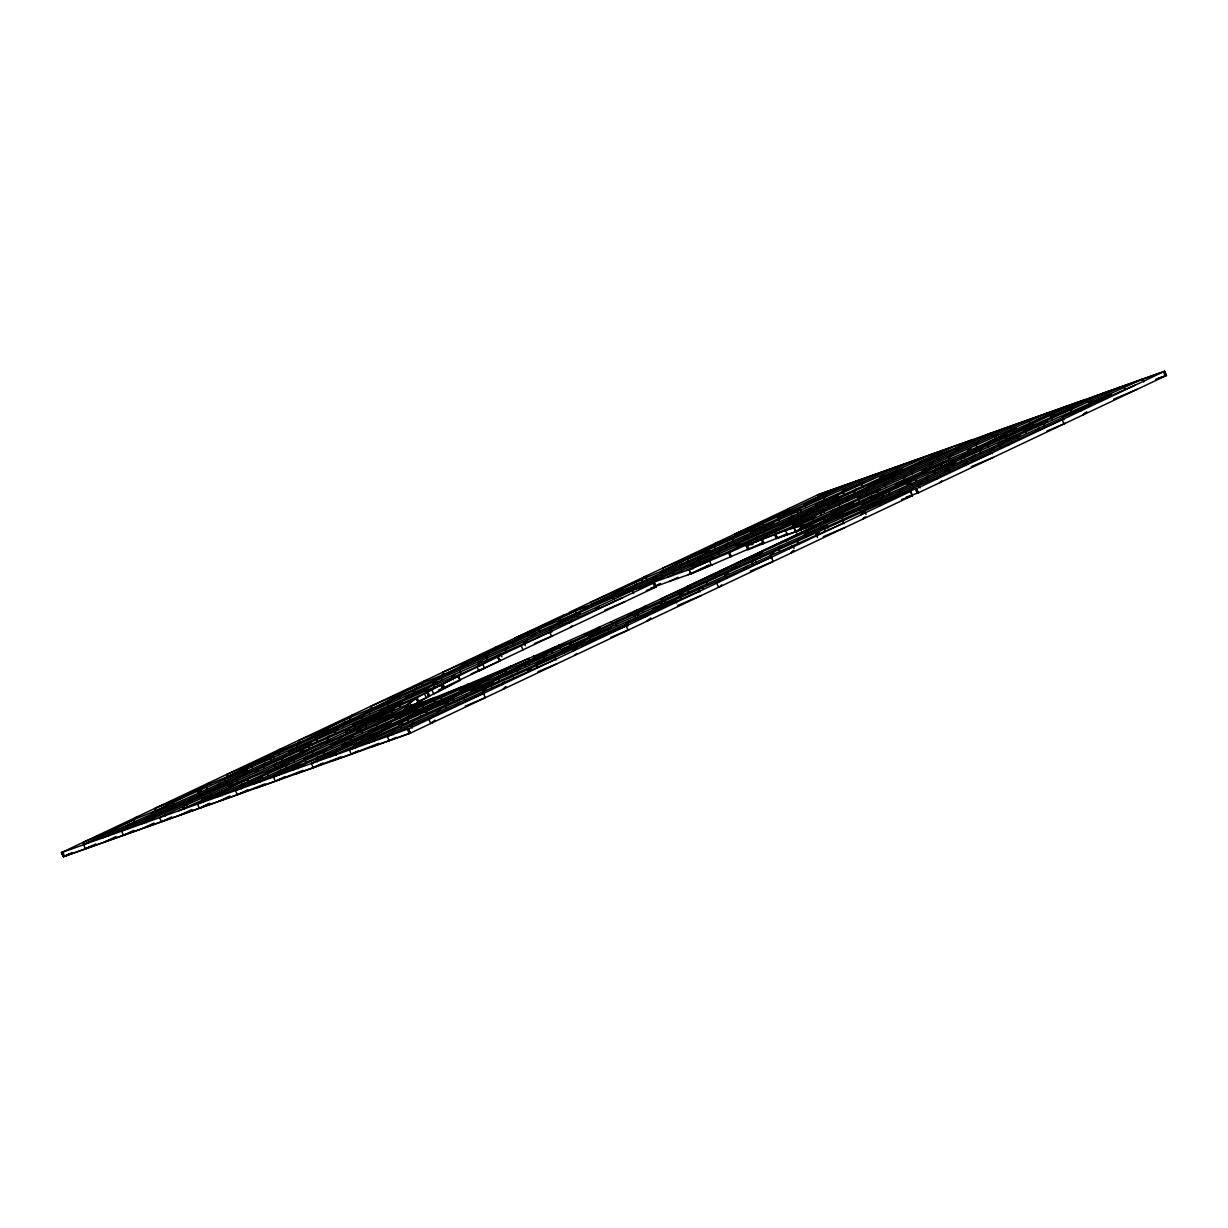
<?xml version="1.0" encoding="UTF-8"?>
<svg xmlns="http://www.w3.org/2000/svg" width="1228" height="1228" viewBox="0 0 1228 1228"><rect width="100%" height="100%" fill="white"/><g stroke="black" fill="none" stroke-linecap="round" stroke-linejoin="round"><path stroke-width="1.5" d="M800.932 530.803L802.13 527.84L797.248 531.049M414.082 699.407L403.613 707.251L413.283 705.271M413.069 705.501L419.055 701.909L417.167 697.719L404.733 706.745L422.632 701.986M410.229 708.495L412.286 705.609M642.106 610.147L644.961 606.294L641.4 609.564M109.231 831.402L106.775 833.628L83.596 844.603L85.484 848.794L90.458 846.43M107.895 833.137C130.506 818.232 158.565 812.261 181.191 797.356L154.835 808.454L156.109 811.247M125.763 826.874L128.203 824.633M136.277 817.234L133.269 819.997L109.875 831.064L82.875 842.5L84.133 845.294M126.868 826.367L129.324 824.141M134.389 819.49L137.459 816.681M144.75 820.104L147.191 817.879M152.257 813.228L154.697 810.987M145.856 819.613L148.296 817.372M153.362 812.736C182.757 796.343 214.885 784.201 245.646 770.186L243.205 772.427M163.723 813.35L166.164 811.109M171.229 806.474L173.685 804.233M164.828 812.844L167.284 810.618M172.35 805.967L174.79 803.726M179.856 799.09C202.482 784.185 230.542 778.214 253.152 763.309M182.711 806.596L185.152 804.355M190.217 799.704L192.658 797.463M197.723 792.827L200.164 790.586M208.253 783.188L205.245 785.951L181.836 797.018L156.017 807.901M183.816 806.09L186.257 803.849L187.531 806.642M191.322 799.213L193.778 796.972M198.844 792.321L201.285 790.095M206.35 785.444L209.42 782.635L210.694 785.429M201.684 799.827L204.124 797.586M209.19 792.95L211.646 790.709M216.711 786.073L219.152 783.832M224.217 779.181L226.658 776.956M217.816 785.567L220.257 783.326M205.245 797.095L202.804 799.336L223.757 790.494L247.166 779.427L249.606 777.186M210.31 792.444L212.751 790.218M228.178 786.181L230.618 783.955M235.684 779.304L238.125 777.063M221.777 792.567C244.403 777.662 272.462 771.691 295.073 756.786M229.283 785.69L231.739 783.449M236.804 778.813L239.245 776.572M244.311 771.921L246.751 769.695L248.025 772.473M239.644 786.304L242.085 784.063M254.672 772.55L257.113 770.309M262.178 765.658L264.619 763.432M269.699 758.781L272.14 756.54L251.172 765.382L227.779 776.449L225.338 778.69L336.595 729.386L334.154 731.627M280.214 749.141L277.206 751.904L253.797 762.972L226.812 774.407L228.07 777.201M243.205 783.571L240.765 785.813L352.022 736.508L349.581 738.734M248.271 778.92L250.712 776.695M255.777 772.044L258.218 769.803M263.299 765.167L265.739 762.926M270.805 758.29L273.245 756.049L274.519 758.843M258.632 779.55L261.073 777.309L216.466 797.279M266.138 772.658L268.579 770.432M273.644 765.781L276.1 763.54M281.166 758.904L283.607 756.663M288.672 752.027L291.113 749.786M296.178 745.135L298.634 742.909L254.273 762.803L251.817 765.044L363.089 715.74L360.633 717.981M259.737 779.043L262.178 776.802L263.452 779.596M274.765 765.29L277.206 763.048M292.233 749.28L289.793 751.521L401.049 702.216L398.609 704.458M297.299 744.644C404.457 693.436 514.256 646.296 622.826 597.545M282.271 758.397L284.712 756.172M277.605 772.78L280.045 770.539M285.126 765.904L287.567 763.662L197.938 803.864M300.139 752.135L302.579 749.909M307.66 745.258L310.101 743.017L84.057 844.434M315.166 738.381L317.607 736.14M325.113 729.263L322.672 731.504L299.279 742.572L278.311 751.398L281.381 748.589L282.655 751.382M281.166 770.048L278.725 772.289L389.982 722.985L387.541 725.211M286.231 765.397L288.672 763.171M293.738 758.52C316.363 743.615 344.423 737.644 367.034 722.739M301.259 751.643L303.7 749.402M308.765 744.767L311.206 742.526L312.48 745.319M318.727 735.649L316.271 737.874L427.544 688.57L425.088 690.811M323.793 730.998C346.403 716.093 374.463 710.122 397.089 695.217M296.593 766.026L299.033 763.785L254.426 783.756M304.099 759.15L306.539 756.909M311.62 752.257L314.061 750.032M321.567 743.14C268.993 770.355 213.089 791.891 159.517 817.556L161.421 821.747L171.813 816.881M326.633 738.504L329.073 736.263M341.66 724.735L344.101 722.494M352.175 715.095L349.166 717.858L325.773 728.925L298.772 740.361L300.031 743.155M297.698 765.52L300.139 763.294L301.413 766.072M307.66 756.402L305.219 758.643L416.476 709.339L414.036 711.58M312.726 751.766L315.166 749.525M320.232 744.889L322.672 742.648M327.753 737.997L330.194 735.772M335.259 731.12L337.7 728.879M345.206 722.003L342.765 724.244L550.85 631.591M350.287 717.352L353.357 714.543M315.565 759.257L318.021 757.031M323.087 752.38L325.527 750.139L235.438 790.51L237.342 794.7L247.734 789.834M330.593 745.503L333.034 743.262M338.099 738.627L340.555 736.386M345.621 731.734L348.061 729.509M353.127 724.858L355.567 722.617M368.154 711.104L370.595 708.863M316.686 758.766L319.126 756.525M324.192 751.889L326.633 749.648M334.154 742.771L331.713 744.997L461.835 686.79L463.094 689.583M339.22 738.12C359.405 725.149 383.259 718.441 404.549 707.236L405.808 710.03M346.726 731.243L349.166 729.002L350.44 731.796M356.688 722.125L354.232 724.366L424.903 693.344M361.753 717.474L364.194 715.249M369.26 710.598C455.496 668.185 545.232 631.821 632.313 590.622L633.571 593.416M357.087 731.857L359.528 729.616M336.994 750.262L334.553 752.503L311.359 763.478L313.263 767.654L323.194 762.956M342.059 745.626L344.5 743.385M372.115 718.104L374.555 715.863L102.569 837.834M379.621 711.212L382.061 708.986M387.127 704.335L389.568 702.094M335.658 751.996C358.284 737.092 386.344 731.136 408.955 716.216M345.621 742.879L343.18 745.12C373.941 731.105 406.054 718.963 435.449 702.585M350.686 738.243L353.127 736.002M358.192 731.366L360.633 729.125L361.907 731.919M365.714 724.474L368.154 722.248L404.534 705.639M373.22 717.597L375.661 715.356M383.182 708.479L380.726 710.72L450.016 680.281L498.215 656.627L500.088 660.833L438.304 690.197M388.248 703.844L390.688 701.602M395.754 696.951C418.38 682.047 446.439 676.075 469.05 661.171M353.526 745.734L355.982 743.508M368.553 731.98L370.994 729.739M376.06 725.103L378.516 722.862M383.581 718.211L386.022 715.985M393.528 709.093C310.638 749.878 224.432 785.076 140.529 824.326M406.115 697.581L408.556 695.34M413.621 690.689L416.062 688.463M424.151 681.064L421.143 683.812L370.733 706.315L372.007 709.109M354.646 745.242C399.192 722.064 446.485 703.137 492.397 682.292L489.957 684.533M362.153 738.366L364.593 736.125M372.115 729.248L369.674 731.474L480.931 682.169L478.49 684.41L434.129 704.319L436.569 702.078L437.828 704.872M377.18 724.597L379.621 722.356M384.686 717.72L387.127 715.479L388.401 718.273M392.208 710.843L394.649 708.602M399.714 703.951L402.155 701.725M409.661 694.833L407.22 697.074C437.629 682.43 470.815 671.977 499.504 654.539M414.742 690.197L417.182 687.956M422.248 683.321L425.318 680.496M372.514 738.98L374.954 736.739M382.476 729.862L380.02 732.103L311.835 763.309M395.048 718.334L397.488 716.093M402.554 711.457L404.994 709.216M432.609 683.935L435.05 681.693M440.115 677.058L442.556 674.817M373.619 738.489L376.075 736.247M381.14 731.596L383.581 729.355L427.943 709.462L425.502 711.703M388.647 724.72L391.087 722.478M403.674 710.951L406.115 708.725M426.208 690.32L428.649 688.079M433.714 683.428L436.155 681.202L437.429 683.981M441.22 676.551C485.781 653.373 533.059 634.446 578.971 613.601L576.531 615.842M391.502 732.226L393.942 729.985M399.008 725.334L401.449 723.108M421.542 704.703L423.982 702.462M451.582 677.165L454.022 674.939M459.103 670.288L461.544 668.047M392.607 731.719L395.048 729.478M400.113 724.842L402.554 722.601M415.141 711.073L417.581 708.848M422.647 704.197L425.088 701.956M452.702 676.674L455.143 674.433M460.208 669.797L462.649 667.556M467.714 662.905L470.155 660.679L514.517 640.77L512.076 643.011M410.474 725.456L412.915 723.215M417.981 718.58L420.436 716.338M440.514 697.934L442.97 695.693M478.076 663.534L480.516 661.293M485.582 656.658L488.038 654.417M496.112 647.018L493.103 649.765L442.694 672.284L443.968 675.062M426.607 711.196C456.002 694.818 488.13 682.661 518.891 668.661L516.451 670.887M411.595 724.965L414.036 722.724M419.101 718.073L421.542 715.847M441.635 697.443L444.075 695.201M479.196 663.028L481.637 660.802M486.702 656.151L489.143 653.91M497.279 646.45L494.209 649.274L538.57 629.365L541.011 627.124L514.67 638.238L515.929 641.016M431.903 716.461L428.833 719.27L430.721 723.461L432.778 721.588M436.968 711.81L439.409 709.584M444.475 704.933L446.915 702.692M459.502 691.18L461.943 688.939M504.57 649.888L507.01 647.647M430 718.718L433.008 715.955M438.074 711.319L440.53 709.078M445.595 704.442L448.036 702.201M453.101 697.55C475.727 682.645 503.787 676.689 526.398 661.769M463.063 688.432L460.607 690.673L504.969 670.764L507.425 668.539M505.675 649.397L508.131 647.156M513.197 642.505C538.678 627.124 568.042 618.359 594.352 604.145M500.303 659.712L498.123 661.723L470.969 674.019M431.903 722.908L434.912 720.145M455.956 705.056L458.397 702.815M463.463 698.179L465.903 695.938M470.969 691.287L473.409 689.061M485.996 677.534L487.485 676.168M523.558 643.134L525.998 640.893M531.064 636.242L533.505 634.016M457.062 704.55L459.502 702.324M464.568 697.673L467.008 695.432M479.595 683.919C502.329 668.769 530.88 663.12 553.398 647.663L544.679 654.002M487.102 677.027L488.544 675.722M524.663 642.628L527.104 640.387M532.169 635.751L534.61 633.51M539.691 628.874L542.131 626.633L575.364 610.899L576.638 613.693M482.435 691.41L484.876 689.184M497.463 677.656L499.903 675.415M550.037 629.488L552.493 627.247M557.558 622.611L559.999 620.37M483.556 690.919L485.996 688.678M491.062 684.042L493.502 681.801M506.089 670.273L508.53 668.032M551.157 628.982L553.598 626.756M500.794 685.224L503.864 682.415M508.929 677.779L511.37 675.538M568.41 623.287L571.465 620.493M501.96 684.671L504.969 681.924M510.05 677.273L512.49 675.032L513.749 677.825M517.556 670.396L519.997 668.155M598.696 627.431C576.132 642.689 547.765 648.461 525.062 663.519L898.036 495.974M569.592 622.734L572.586 619.986M577.651 615.351L580.092 613.11M502.697 689.415L505.767 686.606M570.314 627.462L572.34 625.605M503.864 688.862L505.875 687.02M527.917 671.01L530.358 668.769M535.423 664.133L537.864 661.892M542.929 657.256L545.385 655.015L501.024 674.909L498.568 677.15L609.84 627.846L607.384 630.087M595.519 609.088L597.959 606.847M529.022 670.519L531.463 668.278M538.985 661.401L536.544 663.627L647.801 614.322L644.731 617.147M544.05 656.75L546.491 654.509M551.556 649.873L554.488 647.187M596.624 608.581L599.064 606.34M617.131 591.113L614.691 593.354L591.497 604.329M615.811 592.863C638.422 577.943 666.482 571.987 689.092 557.082M554.411 657.364L556.852 655.138L330.347 756.709M561.917 650.487L564.358 648.246M569.424 643.61L571.88 641.369M555.516 656.873L557.957 654.631M565.479 647.755L563.023 649.996L674.295 600.692L671.839 602.917M570.544 643.104C671.931 593.907 776.833 550.727 879.064 502.728L880.322 505.522M633.679 586.6L636.119 584.359M644.193 576.96L641.185 579.708L590.791 602.227L592.049 605.02M634.784 586.094L637.225 583.868M642.29 579.217L645.36 576.408L646.634 579.186M572.755 651.178L575.825 648.369M580.905 643.733L583.346 641.492L472.089 690.796L474.53 688.555L475.789 691.349M588.412 636.841L590.852 634.615M573.936 650.625L576.945 647.877M582.011 643.226L584.451 640.985M591.957 634.109L589.517 636.35L843.237 523.235M597.038 629.473L599.801 626.925L601.075 629.718M652.651 579.831L655.092 577.605M660.173 572.954L662.613 570.713M653.772 579.34L656.212 577.099M661.278 572.463L663.719 570.222L687.127 559.154L708.08 550.313L705.639 552.554M574.658 655.368L576.699 653.496M599.878 636.964L602.319 634.722M614.906 623.21L617.346 620.969M603.439 634.231L600.999 636.472L627.339 625.359M608.505 629.58L610.945 627.354M616.011 622.703L618.451 620.462M671.639 573.077L674.08 570.836M679.145 566.2L681.586 563.959M672.744 572.57L675.185 570.345M680.251 565.694L682.707 563.452M626.372 623.333L628.813 621.092M633.878 616.441L636.319 614.2M629.933 620.585L627.477 622.826L699.3 591.313M634.999 615.949L637.439 613.708L638.698 616.502M642.505 609.073L646.112 605.757L647.386 608.551M690.612 566.308L693.053 564.082M698.133 559.431L700.574 557.19M716.154 542.914L713.146 545.677L689.752 556.744L662.752 568.18L664.01 570.974M691.732 565.816L694.173 563.575M699.239 558.94L701.679 556.698M706.745 552.047L709.185 549.822L710.459 552.6M652.866 609.687L655.307 607.446M660.372 602.81L662.813 600.569M645.897 616.579L648.906 613.831M656.412 606.954L653.971 609.18L771.276 557.282L773.164 561.457L750.339 571.081M661.493 602.303L663.934 600.062L665.192 602.856M709.6 559.554L712.04 557.312M717.106 552.677L719.547 550.436M724.627 545.785L727.068 543.559M732.134 538.908L734.574 536.667L713.606 545.508L690.213 556.576L687.772 558.817L799.029 509.513L796.588 511.754M710.705 559.047L713.146 556.821M718.226 552.17L720.667 549.929M725.733 545.293L728.173 543.052M733.239 538.417C762.634 522.023 794.762 509.881 825.523 495.866L823.082 498.107M646.619 621.322L648.676 619.449M647.801 620.769L650.809 618.006M679.36 596.04L681.801 593.799M686.866 589.164L689.307 586.923M672.959 602.426L675.4 600.185L676.659 602.979M680.466 595.549L682.906 593.308M687.972 588.657L690.428 586.431M762.22 543.068L711.426 565.11L709.523 560.92L728.588 552.876L731.013 550.558M736.094 545.907L738.535 543.666M743.6 539.031L746.041 536.789M751.106 532.154L753.547 529.913M737.199 545.416L739.64 543.175M744.705 538.524L747.161 536.298L748.42 539.077M754.667 529.406L752.227 531.647L863.484 482.343L861.043 484.584M759.733 524.77L762.174 522.529L838.356 487.547L817.449 494.991L818.723 497.785M698.333 589.286L700.774 587.045M705.854 582.394L708.295 580.169M713.361 575.518L716.354 572.785L662.537 598.097M699.453 588.78L701.894 586.539L703.153 589.333M706.96 581.903L709.4 579.662M714.466 575.026L717.52 572.217L735.081 563.913L761.283 552.876L758.827 555.117M757.507 536.912C735.403 550.789 709.508 558.172 686.406 570.529M762.588 532.277L765.029 530.035M770.094 525.384L772.535 523.159L591.973 604.161M777.6 518.508L780.041 516.267M788.13 508.868L785.122 511.631L761.713 522.698L735.894 533.581M756.187 538.647L758.628 536.421M763.693 531.77L766.134 529.529M771.199 524.893L773.64 522.652M781.161 515.775L778.721 518.016L876.777 473.87L895.289 467.269M786.227 511.124L789.297 508.315M719.761 580.276L716.691 583.1L718.595 587.276M724.827 575.64L727.268 573.399M732.348 568.764L734.789 566.522M717.858 582.548L720.867 579.785M725.948 575.134L728.388 572.908M733.454 568.257L735.894 566.016M774.054 532.384L776.495 530.158M789.067 518.63L791.523 516.389M781.561 525.507L784.001 523.266M804.094 504.861L806.535 502.636M775.16 531.893L777.6 529.652L801.009 518.584L990.658 433.3L1009.17 426.699M782.681 525.016L785.122 522.775L786.38 525.569M790.187 518.124L792.628 515.898M797.693 511.247L800.134 509.006L801.408 511.8M719.761 586.723L721.772 584.881M743.815 568.871L746.256 566.645M751.321 561.994L753.762 559.753M744.92 568.38L747.361 566.139M752.426 561.503L754.882 559.262L756.141 562.056M759.948 554.611L762.388 552.385M793.027 525.63L795.468 523.389M802.989 516.512C780.333 531.478 752.15 537.357 729.555 552.416L731.443 556.606M808.055 511.861L810.495 509.635M815.561 504.984L818.001 502.743M796.588 522.898L794.148 525.124L1028.619 419.776L1047.146 413.176M801.654 518.247C824.28 503.342 852.339 497.371 874.95 482.466M809.16 511.37L811.601 509.129M819.122 502.252L816.681 504.493L914.737 460.346L933.249 453.746M824.188 497.601L826.628 495.375M770.309 555.24L772.75 552.999M777.815 548.363L780.256 546.122M785.321 541.471L788.315 538.739L736.263 563.36L841.103 516.251L842.362 519.045M771.414 554.734L773.855 552.508M778.92 547.857L781.361 545.616M786.442 540.98L789.497 538.186L819.813 523.834L910.746 491.338L408.602 728.895C406.729 729.033 409.154 734.359 410.505 733.085L912.327 495.682L910.7 491.338M812.015 518.861L814.456 516.635L775.482 533.934M819.521 511.984L821.962 509.743M829.483 502.866C776.91 530.082 720.989 551.618 667.433 577.283M834.549 498.23L836.989 495.989L610.485 597.56M842.055 491.338L844.496 489.112M813.12 518.369L815.561 516.128M820.642 511.493L823.082 509.252L824.341 512.045M828.148 504.601L830.588 502.375M835.654 497.724L838.095 495.483M845.616 488.606L843.175 490.847L895.749 467.101L914.277 460.515M788.652 549.054L791.722 546.245M796.788 541.594L799.244 539.353M804.309 534.717L806.75 532.476M789.834 548.502L792.843 545.739L794.102 548.532M797.908 541.103L800.349 538.862M807.855 531.985L805.414 534.211L860.076 509.497L861.35 512.276M823.481 518.984L825.922 516.758L804.34 525.845L802.145 527.825M830.988 512.107L833.444 509.866M846.015 498.353L848.456 496.112M853.521 491.461L855.977 489.22M838.509 505.23L840.95 502.989M824.587 518.492L827.043 516.251M834.549 509.374L832.108 511.615L943.365 462.311L940.924 464.537L917.516 475.604L896.563 484.446L899.003 482.205M839.614 504.723L842.055 502.498M847.12 497.847C893.554 474.469 941.891 453.132 990.198 433.469M854.642 490.97L857.083 488.729M862.148 484.078L864.589 481.852M790.556 553.229L793.626 550.42M791.722 552.677L793.733 550.85M815.776 534.84L818.216 532.599M823.282 527.948L825.738 525.722L661.201 598.773L662.46 601.566M816.881 534.333L819.337 532.092M824.402 527.457L826.843 525.216L828.102 528.009M844.91 509.988L842.469 512.229L819.276 523.189M849.976 505.353L852.416 503.112L803.849 524.955L794.946 526.996M857.482 498.461L859.922 496.235M865.003 491.584L867.444 489.343M880.015 477.83L882.456 475.589M843.575 511.723L846.015 509.497L869.424 498.414L890.377 489.588L887.936 491.829L819.736 523.036M851.081 504.846L853.521 502.605M866.108 491.093L868.549 488.851M873.615 484.2L876.055 481.975L952.237 446.992L933.725 453.577L881.136 477.324L883.577 475.082M842.27 521.194L844.71 518.953M843.375 520.687L845.816 518.462M861.442 505.46L863.883 503.234M871.404 496.342C849.3 510.219 823.389 517.617 800.288 529.959M876.47 491.707L878.91 489.465L794.531 527.134L776.019 533.735M883.976 484.83L886.416 482.589M891.482 477.938L893.938 475.712M862.563 504.969C891.942 488.591 924.07 476.433 954.831 462.419L952.391 464.66M877.575 491.2L880.015 488.974M885.096 484.323L887.537 482.082M892.602 477.446L895.043 475.205M900.109 470.57L902.549 468.329M860.628 515.008L863.698 512.199M861.795 514.455L864.804 511.692L866.062 514.486M880.43 498.706L882.871 496.465M895.442 484.937L897.883 482.711M902.964 478.06L905.404 475.819M910.47 471.184L912.911 468.942M917.976 464.307L920.432 462.066M881.535 498.2L883.976 495.974M889.041 491.323C911.667 476.418 939.727 470.447 962.338 455.542M904.069 477.569L906.51 475.328M911.575 470.677L914.031 468.451M919.097 463.8L921.537 461.559L952.698 446.823L971.21 440.223M862.516 519.198L864.573 517.31M863.698 518.63L865.694 516.804M899.403 491.937L901.843 489.711M906.924 485.06L909.365 482.819M921.936 471.306L924.377 469.065M929.458 464.414L931.899 462.189M936.964 457.537L939.405 455.296M900.523 491.446L902.964 489.204M908.029 484.569L910.47 482.328L911.744 485.121M930.563 463.923L933.004 461.682M938.069 457.046L940.51 454.805M915.535 477.677C938.161 462.772 966.221 456.816 988.832 441.896M948.43 457.66L950.871 455.419M918.39 485.183L920.831 482.942M925.897 478.306L928.337 476.065M933.403 471.429L935.859 469.188M955.937 450.783L958.393 448.542M919.496 484.692L921.936 482.45M927.017 477.799L929.458 475.574M942.029 464.046L944.47 461.805M949.551 457.169L951.992 454.928M957.057 450.277L959.498 448.036M936.734 478.997L939.804 476.188M944.885 471.537L947.325 469.311M967.418 450.906L969.859 448.665M974.925 444.014L977.365 441.788M937.916 478.444L940.924 475.681M945.99 471.045L948.43 468.804L949.705 471.598M953.496 464.169L955.937 461.928M1005.379 437.383L1007.82 435.142L963.458 455.051L961.017 457.276L1072.274 407.972L1069.834 410.213M968.524 450.4L970.964 448.159M976.03 443.523L978.486 441.282M939.804 482.635L941.815 480.793M963.857 464.783L966.298 462.542M971.379 457.906L973.819 455.665M978.885 451.014L981.325 448.788L960.373 457.614L936.964 468.682L934.523 470.923L1045.78 421.618L1043.34 423.86M993.912 437.26L996.353 435.019M964.978 464.276L967.418 462.05M972.484 457.399L974.925 455.158M979.99 450.522L982.431 448.281M995.018 436.754L997.458 434.528M997.857 444.26L1000.298 442.019M1015.326 428.265C985.93 444.643 953.818 456.785 923.057 470.8L925.498 468.559L926.756 471.352M990.351 451.136L992.792 448.895M991.472 450.645L993.912 448.404M1006.484 436.876C1037.783 420.344 1070.847 405.593 1104.079 392.899M1013.99 430L1016.446 427.758M1008.71 444.95L1011.78 442.141M1016.845 437.49L1019.286 435.265L838.264 516.435M1024.352 430.614L1026.792 428.372M1034.314 421.496L1031.873 423.737L1008.464 434.804L987.512 443.646L989.952 441.405L1066.119 406.422L1047.607 413.022L858.602 497.969L861.043 495.728L862.302 498.522M1009.876 444.398L1012.885 441.635M1017.951 436.999L1020.391 434.758M1027.913 427.881L1025.472 430.122L1123.528 385.976L1142.04 379.375M1032.978 423.23L1035.419 421.004L1066.579 406.253L1085.107 399.668M1035.818 430.736L1038.274 428.495M1050.846 416.967L1053.286 414.742M1036.939 430.245L1039.379 428.004M1044.445 423.353L1046.885 421.112M1054.407 414.235L1051.966 416.476L1104.54 392.73L1123.067 386.145M1062.312 417.09L1064.753 414.864M1065.873 414.358L1063.433 416.599L1135.255 385.085M1070.939 409.722L1073.379 407.481M1080.671 410.904L1083.741 408.095L857.236 509.681M1088.806 403.459L1091.247 401.218M1081.837 410.352L1084.846 407.604M1092.367 400.712L1089.927 402.953L1142.516 379.206L1163.407 371.777L1165.311 375.952L1158.342 378.439M1082.574 415.095L1084.616 413.222M1083.741 414.542L1086.749 411.779M1107.794 396.69L1110.235 394.449L998.978 443.753L1001.419 441.527L1002.677 444.306M1108.899 396.199L1111.34 393.958M444.889 695.248L449.356 691.871L468.144 684.165M678.332 592.771L687.373 586.493L688.601 589.302M626.725 616.886L637.24 609.871L662.92 597.975M797.417 534.349L796.128 531.555L803.312 526.275L802.866 525.446L785.444 530.358L745.887 545.739L747.929 549.868L764.108 543.283L762.834 540.489M416.399 703.337L429.754 696.015L427.866 691.824L441.558 684.641L443.461 688.831L433.714 693.943L431.826 689.752M409.768 733.408L63.349 856.791L61.4 852.616L564.281 614.737M520.641 645.882L654.432 582.625L563.499 615.136M522.529 650.072L656.335 586.815L646.358 590.484M1164.604 371.255L1166.493 375.446L918.421 492.796C917.07 494.086 914.645 488.759 916.518 488.621L1164.604 371.255L818.048 494.669L569.316 612.342L689.921 569.27L710.152 560.597L688.985 569.715L690.888 573.906L711.426 565.11M1166.493 375.446L1155.732 379.252M427.851 691.84L416.123 698.179L417.397 700.973L416.092 698.195L121.557 831.08L123.46 835.27L133.852 830.404M440.622 685.055L426.868 692.254L428.741 696.46L426.868 692.254L428.787 696.429L460.423 680.235L458.52 676.045L440.622 685.055L442.602 689.184M478.214 671.363L484.599 668.278L482.696 664.087L476.31 667.188M442.157 684.272L449.31 680.634M444.045 688.447L451.213 684.825M72.268 852.539L63.395 856.745L61.507 852.554M499.335 661.14L523.051 649.873L521.163 645.698L497.432 656.949L500.61 654.033L501.884 656.826M574.904 611.068L515.837 637.685M876.316 474.039L857.789 480.624L805.215 504.37L807.656 502.129L838.816 487.393L857.328 480.793M62.689 852.048L64.593 856.223L69.643 853.844M629.473 590.806L901.444 468.82C818.539 509.605 732.348 544.802 648.445 584.037M95.891 843.912L85.96 848.625L104.472 842.024L116.061 836.544M178.505 810.802L223.112 790.832L220.672 793.073L197.478 804.033L199.381 808.224L209.313 803.526M154.022 823.021L142.433 828.501L123.921 835.101M655.322 585.879L660.28 583.53M434.988 697.412L421.649 702.447C369.659 724.167 317.484 747.054 267.259 772.166L432.732 698.348L433.991 701.142M669.321 581.473L678.071 577.39M1028.158 419.945L1009.646 426.546L728.588 552.876M191.998 809.498L180.393 814.978L161.881 821.578M688.309 574.704L703.214 567.658M703.675 567.489L708.648 565.141M209.773 803.358L199.842 808.055L218.354 801.454M229.958 795.974L218.83 801.301L237.342 794.7M787.44 533.413L777.385 538.11L775.451 533.934L747.376 545.063L749.264 549.254M292.387 770.232C315.489 757.891 341.384 750.508 363.488 736.616L273.399 776.986L275.302 781.177L285.234 776.48M530.128 661.217L528.854 658.423L396.153 717.843L398.609 715.602L399.868 718.395M873.768 498.645L872.509 495.851L870.069 498.092L891.021 489.251L914.43 478.183L916.871 475.942L826.567 516.42L804.432 525.753L803.987 524.939M265.064 783.848L237.802 794.531M686.928 586.646L820.596 523.435M303.024 770.34L275.763 781.008M628.061 630.102L626.173 625.912L600.338 636.795L349.32 749.955L351.223 754.13L358.315 750.83M320.354 764.353L313.723 767.485L340.985 756.816M368.308 743.186L555.378 659.405M876.224 502.912L1063.279 419.132M465.197 706.177L485.306 697.642L483.418 693.452L387.296 736.432L389.184 740.607L396.276 737.307M895.197 496.158L991.318 453.178M378.945 743.293L351.684 753.961M611.298 621.736L612.404 624.591M637.117 609.886L638.621 612.603L637.24 609.871L584.927 633.648M559.032 645.191L585.127 633.51M559.369 644.992L533.95 656.212L535.285 658.976M689.169 569.654L691.134 573.798M510.019 666.574L534.38 655.967M712.056 564.773L691.824 573.461L650.809 588.058M468.651 687.327L467.361 684.549L510.587 666.282M604.729 610.224L624.714 601.735M1113.596 399.254L1137.143 389.276M534.472 643.549L552.754 635.782M1046.793 431.135L1065.183 423.322M971.394 466.625L993.222 457.369M417.873 701.341L426.791 697.519M823.297 536.682L831.08 533.336M831.909 533.044L845.14 527.411M677.656 605.496L701.203 595.503M610.853 637.363L629.243 629.55M537.956 671.731L557.266 663.596M711.979 564.819L706.453 565.924M730.46 557.082L728.557 552.892M450.246 691.425L434.083 697.842L435.372 700.62M777.339 538.125L775.436 533.95L777.355 538.125L763.171 543.728L761.283 539.537M764.077 543.298L760.332 543.697M798.691 530.864L776.418 538.57L774.515 534.395M777.907 537.925L796.435 531.325M796.143 531.555L916.564 488.544L918.421 492.796L906.264 497.064M901.567 499.581L912.65 495.513M61.446 852.616L408.648 728.818M64.593 856.223L85.484 848.794M104.933 841.855L123.46 835.27M142.893 828.332L161.421 821.747M180.854 814.824L199.381 808.224M256.79 787.777L275.302 781.177M294.751 774.254L313.263 767.654M332.711 760.731L351.223 754.13M370.672 747.207L389.184 740.607M389.644 740.453L410.551 733.009M689.921 569.27L693.605 568.533M747.376 545.063L752.917 544.48M1164.374 371.363L1166.278 375.553M1142.516 379.206L1143.775 382M1123.528 385.976L1124.787 388.769M1104.54 392.73L1105.814 395.523M1089.267 403.291L1090.541 406.084M1085.567 399.499L1086.826 402.293M1070.294 410.045L1071.553 412.838M1066.579 406.253L1067.853 409.047M1062.788 416.937L1064.047 419.715M1062.113 419.684L1064.016 423.875M1051.306 416.814L1052.58 419.592M1047.607 413.022L1048.865 415.801M1043.8 423.691L1045.059 426.484M1032.334 423.568L1033.592 426.362M1028.619 419.776L1029.893 422.57M1024.812 430.445L1026.086 433.238M1017.306 437.337L1018.58 440.115M1013.346 430.337L1014.62 433.116M1009.646 426.546L1010.905 429.324M1005.839 437.214L1007.098 440.008M998.333 444.091L999.592 446.885M990.658 433.3L991.932 436.094M990.812 450.968L992.086 453.761M986.851 443.968L988.126 446.762M979.345 450.86L980.604 453.639M975.385 443.861L976.659 446.639M971.686 440.069L972.944 442.847M971.839 457.737L973.098 460.531M967.879 450.737L969.138 453.531M963.458 455.051L964.717 457.829M960.373 457.614L961.631 460.408M952.851 464.491L954.125 467.285M948.891 457.491L950.165 460.285M941.385 464.384L942.644 467.162M937.424 457.369L938.699 460.162M933.725 453.577L934.984 456.371M933.879 471.26L935.137 474.039M929.918 464.261L931.177 467.039M926.357 478.137L927.631 480.931M922.397 471.138L923.671 473.931M918.851 485.014L920.11 487.808M914.891 478.014L916.165 480.808M910.93 471.015L912.204 473.808M916.226 488.744L918.13 492.935M915.965 488.867L917.853 493.057M910.424 491.507L912.327 495.682M903.424 477.892L904.683 480.685M899.464 470.892L900.723 473.686M895.749 467.101L897.023 469.894M899.863 491.783L901.137 494.562M895.918 484.784L897.177 487.562M891.958 477.784L893.216 480.562M888.397 491.661L889.671 494.454M884.436 484.661L885.71 487.455M880.491 477.661L881.75 480.455M880.89 498.537L882.149 501.331M876.93 491.538L878.189 494.331M872.97 484.538L874.244 487.332M865.464 491.415L866.722 494.209M861.503 484.415L862.762 487.209M857.789 480.624L859.063 483.418M861.902 505.307L863.177 508.085M857.958 498.307L859.216 501.085M853.997 491.292L855.256 494.086M850.436 505.184L851.71 507.978M846.476 498.184L847.75 500.963M842.515 491.185L843.789 493.963M842.93 512.061L844.189 514.854M838.97 505.061L840.228 507.855M835.009 498.061L836.283 500.855M842.73 521.025L844.004 523.819M827.503 504.938L828.762 507.732M823.543 497.939L824.802 500.732M823.942 518.83L825.216 521.608M819.982 511.815L821.256 514.609M816.037 504.815L817.295 507.609M823.758 527.794L825.016 530.573M819.813 523.834L821.071 526.628M812.475 518.707L813.75 521.486M808.515 511.708L809.789 514.486M804.555 504.708L805.829 507.486M816.236 534.671L817.51 537.465M801.009 518.584L802.268 521.378M804.432 525.753L805.614 528.639M797.049 511.585L798.307 514.379M804.77 534.548L806.044 537.342M799.704 525.845L800.978 528.639M795.775 531.678L793.871 527.503L795.606 531.739M789.543 518.462L790.801 521.255M785.582 511.462L786.841 514.256M797.264 541.425L798.522 544.219M785.444 530.358L787.348 534.533M778.061 518.339L779.335 521.132M774.515 532.231L775.774 535.009M770.555 525.231L771.829 528.009M774.745 534.303L776.649 538.493M778.276 548.195L779.55 550.973M762.174 522.529L763.448 525.323M763.048 532.108L764.307 534.901M759.088 525.108L760.347 527.886M770.77 555.071L772.028 557.865M755.527 538.985L756.801 541.778M751.582 531.985L752.841 534.779M759.303 554.949L760.562 557.742M751.782 561.825L753.056 564.619M735.986 536.928L734.712 534.134L761.068 523.036L758.628 525.262L714.266 545.171L717.336 542.362L718.595 545.155M736.554 545.739L737.813 548.532M732.594 538.739L733.853 541.533M735.081 563.913L736.355 566.707M725.088 545.631L726.347 548.409M717.566 552.508L718.841 555.302M713.606 545.508L714.88 548.302M725.287 575.471L726.562 578.265M713.821 575.349L715.095 578.142M698.594 559.262L699.853 562.056M706.315 582.241L707.574 585.019M687.127 559.154L688.386 561.933M698.809 589.118L700.067 591.911M679.606 566.031L680.88 568.825M687.327 588.995L688.601 591.789M672.1 572.908L673.358 575.702M679.821 595.872L681.079 598.665M660.633 572.785L661.892 575.579M653.112 579.677L654.386 582.456M654.386 582.64L656.228 586.877M654.11 582.793L656.013 586.984M653.142 583.208L655.031 587.383M660.833 602.641L662.107 605.435M641.645 579.555L642.919 582.333M653.327 609.518L654.601 612.311M634.139 586.431L635.398 589.225M641.86 609.395L643.119 612.189M634.354 616.272L635.613 619.065M615.151 593.185L616.425 595.979M626.833 623.164L628.107 625.942M614.599 600.17L613.325 597.391L558.663 622.105L561.104 619.864L562.378 622.657M615.366 623.041L616.625 625.835M596.394 629.795L597.652 632.589M588.872 636.687L590.146 639.466M577.006 615.673L578.265 618.467M581.366 643.564L582.625 646.358M569.899 643.441L571.158 646.235M558.019 622.442L559.277 625.236M562.378 650.318L563.652 653.112M560.398 647.923L559.062 645.176L560.352 647.954M550.512 629.319L551.771 632.113M549.683 632.144L551.587 636.334M554.872 657.21L556.13 659.989M550.911 650.211L552.186 652.989M539.031 629.196L540.305 631.99M543.405 657.087L544.664 659.881M535.884 663.964L537.158 666.758M524.018 642.965L525.277 645.759M527.518 661.278L528.777 664.056M524.417 663.841L525.691 666.635M512.552 642.843L513.811 645.636M516.911 670.734L518.17 673.512M505.03 649.719L506.304 652.513M505.445 670.611L506.704 673.389M497.923 677.488L499.197 680.281M486.058 656.489L487.316 659.267M490.417 684.364L491.676 687.158M486.457 677.365L487.731 680.159M478.536 663.366L479.81 666.159M477.047 666.896L478.92 671.087M482.911 691.241L484.17 694.035M478.951 684.242L480.209 687.035M467.07 663.243L468.344 666.036M459.564 670.12L460.822 672.913M458.059 676.275L459.932 680.481M463.923 698.011L465.197 700.804M459.963 691.011L461.237 693.805M452.042 677.012L453.316 679.79M452.457 697.888L453.715 700.681M440.576 676.889L441.85 679.683M443.016 683.904L444.904 688.094M444.95 704.765L446.209 707.558M440.99 697.765L442.249 700.559M433.07 683.766L434.328 686.559M437.429 711.657L438.703 714.435M425.563 690.643L426.822 693.436M421.603 683.643L422.862 686.437M424.427 693.605L426.331 697.78M425.962 711.534L427.221 714.328M422.002 704.534L423.276 707.328M414.082 690.535L415.356 693.313M414.496 711.411L415.755 714.205M409.676 702.216L411.564 706.407M405.501 705.24L406.76 708.034M398.194 694.726L399.468 697.504M410.935 725.287L412.209 728.081M406.99 718.288L408.249 721.082M403.03 711.288L404.288 714.082M399.069 704.289L400.328 707.082M408.602 728.895L410.505 733.085M408.325 729.018L410.213 733.208M408.049 729.14L409.952 733.331M399.468 725.18L400.742 727.958M391.548 711.165L392.822 713.959M387.603 704.166L388.862 706.96M391.962 732.057L393.221 734.851M388.002 725.057L389.261 727.836M384.042 718.058L385.3 720.836M380.081 711.058L381.355 713.836M376.536 724.934L377.794 727.728M372.575 717.935L373.834 720.729M368.615 710.935L369.874 713.714M372.974 738.811L374.248 741.605M369.014 731.811L370.288 734.605M365.069 724.812L366.328 727.605M361.109 717.812L362.367 720.606M361.508 738.688L362.782 741.482M353.587 724.689L354.861 727.483M349.627 717.689L350.901 720.483M354.002 745.58L355.26 748.359M350.041 738.581L351.3 741.359M346.081 731.581L347.34 734.359M342.121 724.566L343.395 727.36M342.535 745.457L343.794 748.251M338.575 738.458L339.834 741.251M334.615 731.458L335.873 734.237M326.234 728.757L327.492 731.55M335.014 752.334L336.288 755.128M331.053 745.335L332.327 748.128M327.093 738.335L328.367 741.129M323.148 731.335L324.407 734.129M323.547 752.211L324.806 755.005M315.627 738.212L316.901 741.006M316.041 759.104L317.3 761.882M312.081 752.104L313.34 754.882M308.121 745.089L309.379 747.883M304.559 758.981L305.833 761.774M300.614 751.981L301.873 754.759M296.654 744.982L297.913 747.76M297.053 765.858L298.327 768.651M293.093 758.858L294.367 761.652M289.133 751.858L290.407 754.652M285.587 765.735L286.845 768.528M281.626 758.735L282.885 761.529M277.666 751.736L278.94 754.529M278.081 772.612L279.339 775.405M274.12 765.612L275.379 768.406M270.16 758.612L271.419 761.406M266.599 772.504L267.873 775.282M262.638 765.504L263.913 768.283M259.093 779.381L260.351 782.175M251.172 765.382L252.446 768.175M247.626 779.258L248.885 782.052M243.666 772.259L244.925 775.052M240.105 786.135L241.379 788.929M236.16 779.135L237.418 781.929M228.638 786.027L229.912 788.806M224.678 779.028L225.952 781.806M224.217 790.325L225.492 793.119M221.132 792.904L222.391 795.698M209.666 792.781L210.924 795.575M205.705 785.782L206.964 788.576M202.144 799.658L203.418 802.452M198.199 792.659L199.458 795.452M190.678 799.535L191.952 802.329M183.172 806.428L184.43 809.206M171.705 806.305L172.964 809.098M164.184 813.182L165.458 815.975M152.717 813.059L153.991 815.852M145.211 819.951L146.47 822.729M133.745 819.828L135.003 822.622M126.223 826.705L127.497 829.499M107.25 833.474L108.509 836.253M61.722 852.447L63.626 856.637M467.454 684.518L468.697 687.312M637.286 609.856L638.529 612.649L637.363 609.809M410.075 715.724L407.635 717.966L428.587 709.124L451.996 698.057L454.437 695.815L410.075 715.724M497.632 656.857L499.474 661.063L497.678 656.826M535.178 659.022L533.95 656.212L535.239 658.991"/></g></svg>
